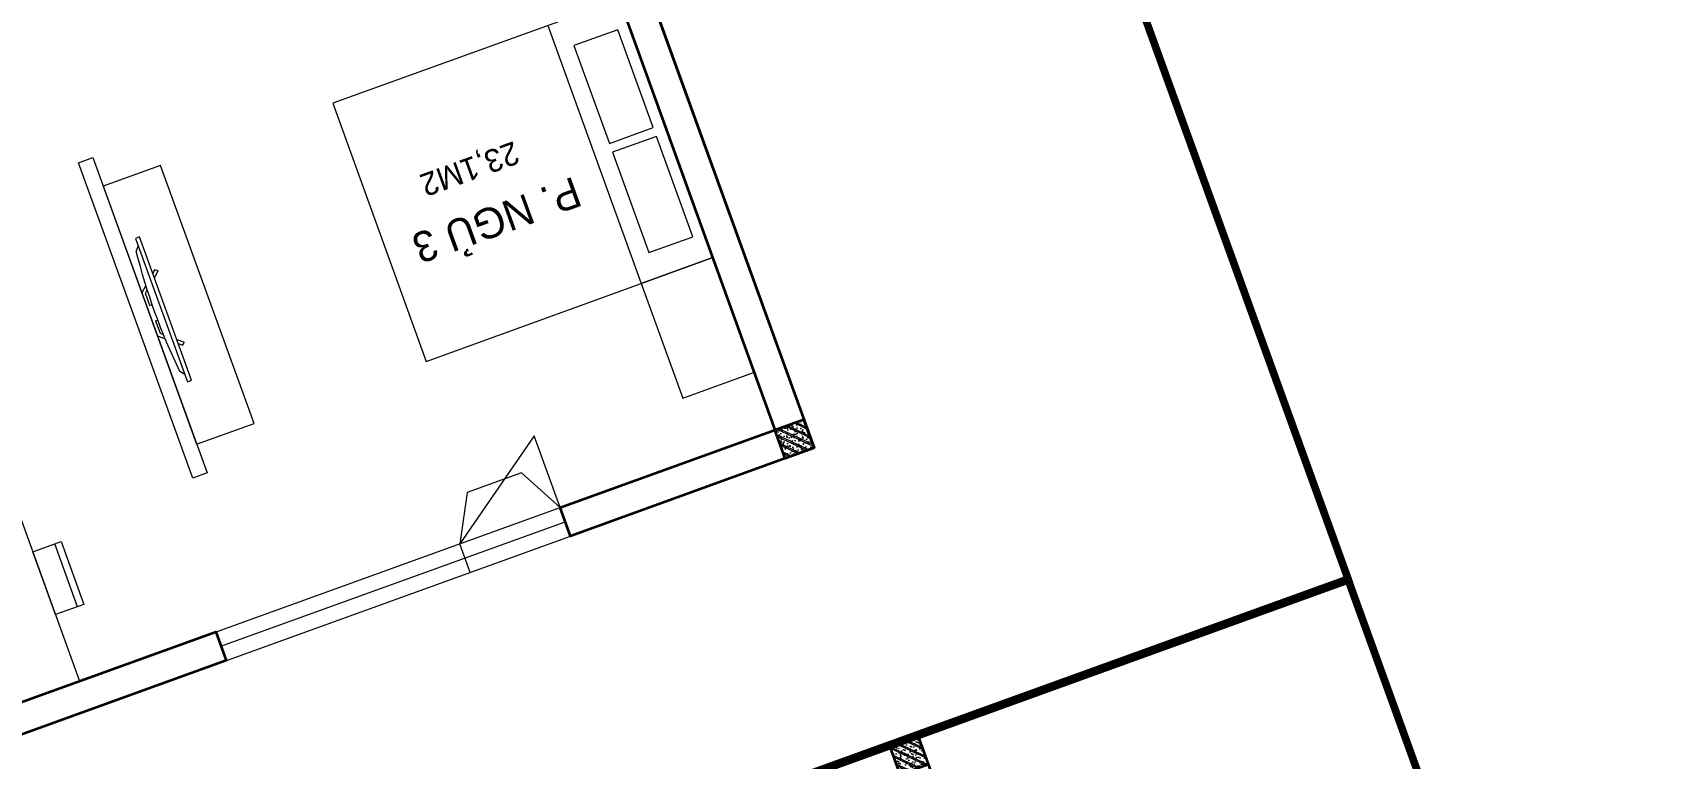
# Model space of a CAD drawing. Header units: metres. Extents: x 568332 to 569219, y 2065964 to 2066430.
# Drawn here: x 568621.77 to 568632.47, y 2066314.92 to 2066319.68 of the extents above; entities that cross this region are included whole.
import ezdxf

# ---------------------------------------------------------------- set-up
doc = ezdxf.new("R2010")
doc.units = ezdxf.units.M
doc.linetypes.add('HIDDEN', pattern=[0.375, 0.25, -0.125])
doc.linetypes.add('HIDDEN2', pattern=[0.1875, 0.125, -0.0625])
doc.layers.get('0').update_dxf_attribs({"linetype": 'CONTINUOUS'})
for name, color, linetype, lineweight in [('-CONCRETE', 1, 'CONTINUOUS', 35), ('-DIM', 9, 'CONTINUOUS', 13), ('-DOOR', 137, 'CONTINUOUS', 9), ('-FURNITURE', 46, 'CONTINUOUS', 9), ('-HATCH', 8, 'CONTINUOUS', 5), ('-LINE2', 252, 'CONTINUOUS', 9), ('-STEEL1', 1, 'CONTINUOUS', 35), ('-WALL', 4, 'CONTINUOUS', 35), ('TEXT25', 2, 'CONTINUOUS', 13)]:
    doc.layers.add(name, color=color, linetype=linetype, lineweight=lineweight)
doc.layers.add('LoLK', color=6, linetype='CONTINUOUS')
doc.layers.add('TIMDUONG', color=1, linetype='CONTINUOUS')
doc.styles.add('SVN_AVO_thuong', font='')
doc.styles.add('T1', font='', dxfattribs={"height": 200})
doc.styles.get('SVN_AVO_thuong').set_extended_font_data('SVN-Avo')
doc.styles.get('T1').set_extended_font_data('VNgeometric Light')

# ---------------------------------------------------------------- blocks, each defined once
blk = doc.blocks.new('XR.MB.LM123$0$tvi 1')
blk.add_lwpolyline([(28.54445810673496, -2.291926648467779e-10), (28.54445810673496, -999.9999999999964), (-7.275957614183426e-12, -1000), (0, 0)], close=True)
for points in [[(28.54445810680045, -50.31958968611434), (52.37372755713295, -80.86315460130209)], [(-24.09820395050338, -235.5599978379832), (-39.09879504836863, -251.7939635238108)], [(0, -284.7849796677438), (-39.09879504836863, -251.7939635238108)], [(0, -255.9952397129928), (-24.09820395050338, -235.5599978379832)], [(69.66229681991535, -315.0836646851385), (111.1934016081432, -350.2927865858655), (111.193401608034, -649.712917566063), (69.68611289083492, -684.9110379843005)], [(89.09002233762294, -445.7449799550195), (89.09002233762294, -359.9578938602899), (70.91298945683957, -344.6203678706661)], [(89.09002233762294, -445.7449799550195), (73.49991829216015, -445.7449799550232)], [(89.09002233768115, -554.2550200447404), (89.09002233773936, -640.0421061392371), (70.91298945678864, -655.3796321293303)], [(89.09002233768115, -554.2550200447404), (73.49991829216015, -554.2550200447404)], [(0, -715.2150203320198), (-39.09879504836863, -748.2060364759491)], [(-24.09820395050338, -764.4400021620095), (-39.09879504836863, -748.2060364759491)], [(0, -744.004760287), (-24.09820395050338, -764.4400021620095)], [(28.54445810674224, -949.680410313882), (52.37372755713295, -919.1368453984578)]]:
    blk.add_lwpolyline(points)
blk.add_arc((-4025.16618952866, -499.9999999999964), 4099.025185406737, 354.1310878512652, 5.868912148527433)
blk = doc.blocks.new('1800X2000')
at = {"layer": '-FURNITURE'}
blk.add_line((325497.3064970744, 17765.29446492715), (325497.3064973904, 19565.2944651944), dxfattribs=at)
for points in [[(323997.3057774993, 19565.2944651944), (325997.3064971831, 19565.2944651944), (325997.3064971831, 17765.29446484288), (323997.3057774993, 17765.29446484288)], [(325612.9490047574, 19390.79434491032), (325919.0064973457, 19390.79434491032), (325919.0064973457, 18691.29434485664), (325612.9490047574, 18691.29434485664)], [(325612.9490046239, 18629.79434491026), (325919.0064972151, 18629.79434491026), (325919.0064972151, 17946.79434485664), (325612.9490046239, 17946.79434485664)]]:
    blk.add_lwpolyline(points, close=True, dxfattribs=at)
blk = doc.blocks.new('X-5M-G-MB PHONGNGU$0$A$C25DB0C3F')
at = {"elevation": -1.640194e-10}
for points in [[(197.042397281708, 437.8598038521595), (197.0369402521756, -4.041241481900215e-06), (2.670008689165115e-05, 0.002451622160151601), (0.005483729648403823, 437.8622595155612)], [(0.005483729648403823, 437.8622595155612), (197.0369402521756, 437.8622595153283), (197.0369402521756, -4.041241481900215e-06), (0.005483729648403823, -4.041226929984987e-06)]]:
    blk.add_lwpolyline(points, close=True, dxfattribs=at)
at = {"elevation": -1.640194e-10, "flags": 128}
blk.add_lwpolyline([(43.79146451898851, 437.8617138124537), (43.78600748942699, 0.001905919052660465)], dxfattribs=at)
blk = doc.blocks.new('18x35')
at = {"layer": '-HATCH'}
h = blk.add_hatch(dxfattribs=at)
h.set_pattern_fill('CHAU-01', color=256, scale=10, angle=-1.272221872585407e-14, pattern_type=2)
h.set_pattern_definition([(49.99999999999999, (0, 0), (71.72601826007535, -6.275213498259527), [7.5, -82.5]), (355, (0, 0), (-13.87513336129999, 75.21921337000119), [6, -66]), (100.4514, (5.977167999997619, -0.5229339999999638), (57.85093817140217, 68.94395420609534), [6.374019000000001, -70.1142112]), (46.18419999999998, (0, 20), (106.7241048625644, -16.55190143290183), [11.25, -123.75]), (96.63559999999998, (8.89367449999554, 18.62066930000003), (93.46627055487036, 97.41178709004416), [9.561028799999994, -105.1713]), (351.1842, (0, 20), (93.46619451336275, 97.41186009253245), [9, -99]), (20.99999999999998, (10, 15), (59.69070521184616, -40.2618890665339), [7.5, -82.5]), (326.0000000000001, (10, 15), (24.33153319215819, 72.5150045046853), [6, -66]), (71.45139999999999, (14.97422329999972, 11.64483940000002), (84.022262858149, 32.25304967099522), [6.374019000000001, -70.1142112]), (37.49999999999998, (0, 0), (1.215985531729074, 33.28938538313115), [0, -65.19999999999999, 0, -67, 0, -66.25]), (7.499999999999987, (0, 0), (26.30695374421487, 39.44117118823602), [0, -38.2, 0, -63.7, 0, -25.25]), (327.5, (-22.30000000000291, 0), (53.3822436172409, -2.255487173437988), [0, -25, 0, -78, 0, -103.5]), (317.5, (-32.30000000000291, 0), (58.31861693423862, 10.01049823323176), [0, -32.5, 0, -51.8, 0, -73.5]), (44.99999999999999, (0, 0), (-30.05203820042826, 30.05203820042828), []), (44.99999999999999, (0, 12.25), (-30.05203820042826, 30.05203820042828), [])])
h.paths.add_polyline_path([(96508.03118051568, 47993.04977023201), (96508.03118051568, 47793.04977023201), (96708.03118051568, 47793.04977023201), (96708.03118051568, 47993.04977023201)])
at = {"layer": '-STEEL1'}
blk.add_lwpolyline([(96508.03118051568, 47793.04977023201), (96708.03118051568, 47793.04977023201), (96708.03118051568, 47993.04977023201), (96508.03118051568, 47993.04977023201)], close=True, dxfattribs=at)
blk = doc.blocks.new('M2-T3.3')
at = {"layer": '-DOOR'}
for p, q in [((568622.8740916881, 2066315.712843675), (568625.2256760446, 2066316.563496523)), ((568623.0021418668, 2066315.652817416), (568625.2596880047, 2066316.469458304)), ((568622.9421156083, 2066315.524767238), (568625.2936999649, 2066316.375420086)), ((568624.6354265815, 2066316.137368507), (568624.5673924559, 2066316.325441252))]:
    blk.add_line(p, q, dxfattribs=at)
at = {"layer": '-FURNITURE'}
for p, q in [((568622.0684081194, 2066318.824276629), (568622.162446338, 2066318.858288589)), ((568622.8166712428, 2066316.755435819), (568622.0684081194, 2066318.824276629)), ((568622.162446338, 2066318.858288589), (568622.9107094614, 2066316.789447779)), ((568622.9107094614, 2066316.789447779), (568622.8166712428, 2066316.755435819))]:
    blk.add_line(p, q, dxfattribs=at)
for points in [[(568620.6470725281, 2066319.373639445), (568622.0755987309, 2066315.423968245), (568621.5583885285, 2066315.236902465), (568620.1298623257, 2066319.186573664)], [(568622.8426855411, 2066316.977524216), (568623.2188384158, 2066317.113572057), (568622.606623133, 2066318.806259993), (568622.2304702583, 2066318.670212152)], [(568626.5004667598, 2066317.449760973), (568626.2283710788, 2066318.202066721), (568625.7581799857, 2066318.032006921), (568626.0302756664, 2066317.279701172)]]:
    blk.add_lwpolyline(points, close=True, dxfattribs=at)
at = {"layer": '-LINE2', "linetype": 'HIDDEN2', "ltscale": 10}
for p, q in [((568625.0555847756, 2066317.033710493), (568624.5674577819, 2066316.325448611)), ((568625.2256445764, 2066316.5635194), (568625.0555847756, 2066317.033710493))]:
    blk.add_line(p, q, dxfattribs=at)
blk.add_lwpolyline([(568625.2256906205, 2066316.563392406), (568624.972828022, 2066316.790955706), (568624.6161832612, 2066316.662107042), (568624.5673924235, 2066316.32544103)], dxfattribs=at)
at = {"layer": '-WALL'}
for p, q in [((568625.8043692119, 2066319.961764784), (568626.8922108714, 2066316.953372165)), ((568626.8922108714, 2066316.953372165), (568626.7984425165, 2066316.919457809))]:
    blk.add_line(p, q, dxfattribs=at)
blk.add_lwpolyline([(568625.8042784975, 2066319.961731974), (568626.8922133922, 2066316.953365194), (568625.2937238419, 2066316.375354069), (568625.2256999215, 2066316.563430507), (568626.6363136391, 2066317.073498148), (568625.6164958996, 2066319.89381433), (568625.8043692119, 2066319.961764784)], dxfattribs=at)
blk.add_lwpolyline([(568620.6130611257, 2066319.467677865), (568620.6470730858, 2066319.373639646), (568620.1298623251, 2066319.186573664), (568621.5584108562, 2066315.236840731), (568622.9681299066, 2066315.746855635), (568623.0361357665, 2066315.558829132), (568620.9207122767, 2066314.793717877), (568620.8527302938, 2066314.981678364), (568621.4644266833, 2066315.202679342), (568620.0018121465, 2066319.246599922)], close=True, dxfattribs=at)
at = {"layer": 'TIMDUONG', "color": 1, "linetype": 'HIDDEN', "ltscale": 10, "const_width": 0.05}
blk.add_lwpolyline([(568620.0488922388, 2066312.352253265), (568630.3931415004, 2066316.093443879), (568625.5060207883, 2066329.605548699), (568619.103505675, 2066332.606848455), (568613.4612190011, 2066330.566113026)], close=True, dxfattribs=at)
at = {"layer": '-FURNITURE', "yscale": 0.001, "zscale": 0.001}
for name, p, xscale, rotation in [('1800X2000', (568313.0117710277, 2066225.7228472), -0.001, 199.8841610027545), ('X-5M-G-MB PHONGNGU$0$A$C25DB0C3F', (568621.9541985813, 2066316.338938972), 0.001, 199.884875077852)]:
    blk.add_blockref(name, p, dxfattribs=dict(at, xscale=xscale, rotation=rotation))
at = {"layer": '-FURNITURE', "extrusion": (0, 0, -1), "xscale": 0.001, "yscale": 0.001, "zscale": 0.001, "rotation": 340.1121492748371}
blk.add_blockref('XR.MB.LM123$0$tvi 1', (-568622.4687297266, 2066318.338278979), dxfattribs=at)
at = {"layer": '-STEEL1', "xscale": -0.001, "yscale": 0.001, "zscale": 0.001, "rotation": 199.8841610027545}
blk.add_blockref('18x35', (568519.6245542676, 2066329.192318757), dxfattribs=at)
at = {"layer": 'TEXT25'}
for s, height, style, p in [('23,1M2', 0.15, 'T1', (568624.9234169376, 2066318.967981704)), ('P. NGỦ 3', 0.2, 'SVN_AVO_thuong', (568625.3153745241, 2066318.736636133))]:
    blk.add_text(s, height=height, rotation=199.8841609900136, dxfattribs=dict(at, style=style)).set_placement(p)
blk = doc.blocks.new('M1-T3.1')
at = {"layer": '-CONCRETE', "color": 1, "linetype": 'HIDDEN', "ltscale": 10, "const_width": 50}
blk.add_lwpolyline([(339345.991792275, 50951.97500556499), (345345.9680453291, 50951.97500556491), (345346.0170700845, 30951.99839157377), (339346.0408170305, 30951.99839157377)], close=True, dxfattribs=at)
at = {"layer": '-WALL'}
for p in [(345345.9729480137, 48951.87497539158), (344546.0985215561, 33951.68456394272)]:
    blk.add_line(p, (345346.0088166195, 33951.68456394272), dxfattribs=at)
at = {"layer": '-STEEL1'}
blk.add_blockref('18x35', (248638.2919304285, -13841.25377874955), dxfattribs=at)

msp = doc.modelspace()

# ---------------------------------------------------------------- block references
at = {"layer": 'LoLK'}
msp.add_blockref('M2-T3.3', (0, 0), dxfattribs=at)

# ---------------------------------------------------------------- next in the draw order: block references
at = {"layer": '-DIM', "xscale": 0.001, "yscale": 0.001, "zscale": 0.001, "rotation": 109.8840146909422}
msp.add_blockref('M1-T3.1', (568776.9588093986, 2066001.857271744), dxfattribs=at)

doc.saveas('drawing.dxf')
